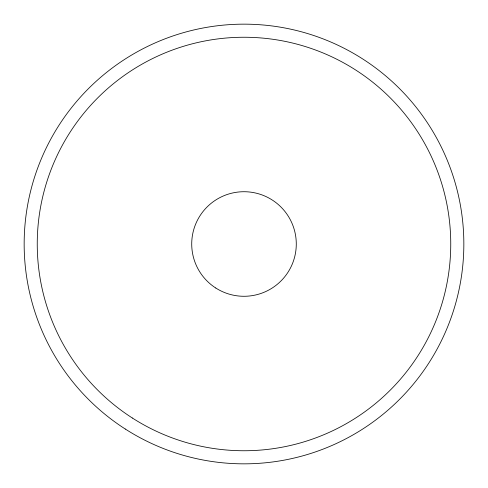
<?xml version="1.0" encoding="UTF-8"?>
<svg xmlns="http://www.w3.org/2000/svg" width="488" height="488" viewBox="0 0 488 488"><rect width="100%" height="100%" fill="white"/><g stroke="black" fill="none" stroke-linecap="round" stroke-linejoin="round"><path stroke-width="0.73" d="M125.306 429.043A219.838 219.838 0 0 0 463.6 254.272A219.838 219.838 0 0 0 143.094 48.684A219.838 219.838 0 0 0 125.306 429.043M132.376 418.027A206.747 206.747 0 0 0 450.522 253.656A206.747 206.747 0 0 0 149.102 60.317A206.747 206.747 0 0 0 132.376 418.027M215.769 288.011A52.289 52.289 0 0 0 296.228 246.44A52.289 52.289 0 0 0 220.003 197.549A52.289 52.289 0 0 0 215.769 288.011"/></g></svg>
